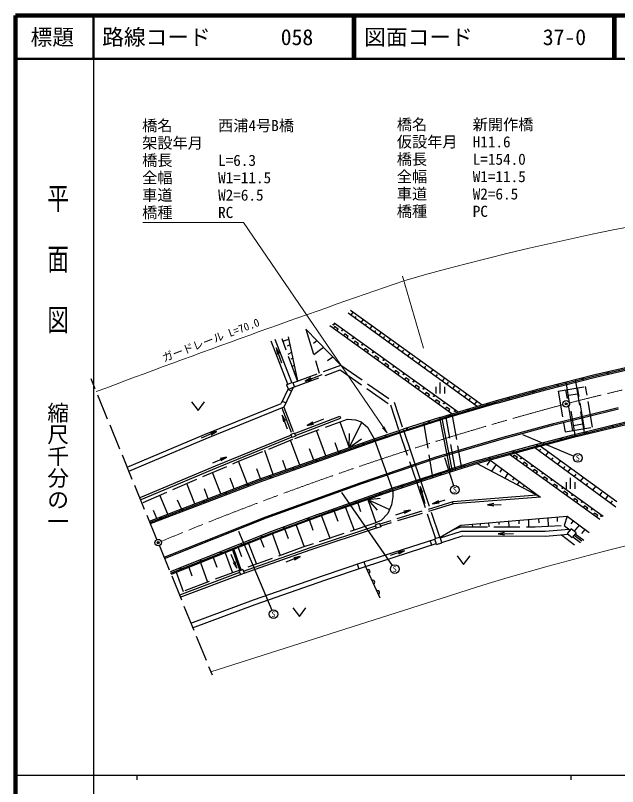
# Model space of a CAD drawing. Units: millimetres, scale not verified. Extents: x 40000 to 680000, y 20000 to 380000.
# Drawn here: x 40000 to 178754, y 202409 to 380000 of the extents above; entities that cross this region are included whole.
import ezdxf
from ezdxf.enums import TextEntityAlignment as Align

# ---------------------------------------------------------------- set-up
doc = ezdxf.new("R2010")
doc.units = ezdxf.units.MM
doc.header["$LTSCALE"] = 1000
doc.header["$PDMODE"] = 32
doc.header["$PDSIZE"] = 500
doc.linetypes.add('CHAIN', pattern=[18.5, 12, -1.5, 3.5, -1.5])
doc.linetypes.add('DASHED', pattern=[7.5, 6, -1.5])
for name, color, linetype, lineweight in [('M-BGD', 7, 'Continuous', 25), ('M-BGD-EXST', 7, 'Continuous', 25), ('M-BMK', 2, 'CHAIN', 13), ('M-BMK-SRVR', 3, 'Continuous', 25), ('M-STR-HTXT', 7, 'Continuous', 13), ('M-STR-STR1', 1, 'Continuous', 25), ('M-TTL', 2, 'Continuous', 140), ('M-TTL-BAND', 7, 'Continuous', 25), ('M-TTL-LINE', 7, 'Continuous', 50)]:
    doc.layers.add(name, color=color, linetype=linetype, lineweight=lineweight)
doc.layers.add('M-OTRS', color=6, linetype='Continuous')
doc.layers.add('M-TTL-TXT', color=7, linetype='Continuous')
doc.styles.add('@ＭＳ ゴシック', font='')
doc.styles.add('ＭＳ ゴシック', font='')
doc.styles.get('@ＭＳ ゴシック').set_extended_font_data('@MS Gothic')
doc.styles.get('ＭＳ ゴシック').set_extended_font_data('MS Gothic')

# ---------------------------------------------------------------- blocks, each defined once
blk = doc.blocks.new('open_arrow')
at = {"color": 0, "linetype": 'Continuous', "lineweight": -2}
blk.add_lwpolyline([(7.5, 1.25), (0, 0), (7.5, -1.25)], dxfattribs=at)

msp = doc.modelspace()

# ---------------------------------------------------------------- linework, layer by layer
at = {"layer": 'M-BGD'}
for p, q in [((146400, 289975), (116691, 311452)), ((117236, 312087), (147580, 290325)), ((117334, 310988), (117811, 311674)), ((142003, 288668), (113411, 309111)), ((118270, 310311), (118541, 310665)), ((119661, 309305), (120169, 309984)), ((114977, 299464), (106917, 307712)), ((140595, 288250), (112483, 308490)), ((113556, 308334), (113264, 307928)), ((114337, 307772), (113556, 308334)), ((114045, 307366), (114337, 307772)), ((120660, 308583), (120932, 308969)), ((121745, 307799), (122241, 308497)), ((122785, 307047), (123081, 307423)), ((102885, 305990), (104993, 295843)), ((115899, 306647), (115607, 306241)), ((116680, 306085), (115899, 306647)), ((116387, 305679), (116680, 306085)), ((123802, 306312), (124315, 307010)), ((124742, 305632), (125097, 306066)), ((125967, 304746), (126481, 305457)), ((102758, 295096), (98920, 304995)), ((103681, 295480), (99853, 305356)), ((101653, 304952), (103002, 305430)), ((103270, 304140), (102647, 303832)), ((109483, 305086), (108681, 304427)), ((118241, 304961), (117949, 304555)), ((119022, 304398), (118241, 304961)), ((118730, 303993), (119022, 304398)), ((126977, 304017), (127293, 304432)), ((127997, 303279), (128514, 303999)), ((103644, 302340), (102754, 301949)), ((111026, 303507), (108730, 301806)), ((120584, 303274), (120292, 302868)), ((121365, 302712), (120584, 303274)), ((121073, 302306), (121365, 302712)), ((129138, 302454), (129521, 302938)), ((130411, 301534), (130945, 302255)), ((103912, 301049), (103459, 300804)), ((113161, 301323), (111875, 300484)), ((122927, 301587), (122635, 301181)), ((123708, 301025), (122927, 301587)), ((123416, 300619), (123708, 301025)), ((131399, 300820), (131742, 301225)), ((132892, 299740), (133402, 300494)), ((104263, 299360), (103784, 299140)), ((125270, 299901), (124977, 299495)), ((126050, 299338), (125270, 299901)), ((125758, 298933), (126050, 299338)), ((134231, 298772), (134592, 299238)), ((135683, 297723), (136238, 298459)), ((173602, 297003), (185246, 299681)), ((173672, 296711), (185309, 299387)), ((104544, 298007), (104369, 297920)), ((127612, 298214), (127320, 297808)), ((128393, 297652), (127612, 298214)), ((128101, 297246), (128393, 297652)), ((136932, 296819), (137283, 297288)), ((162106, 294084), (173602, 297003)), ((162183, 293794), (173672, 296711)), ((102436, 294963), (103846, 295548)), ((102436, 294963), (102890, 293871)), ((103846, 295548), (104300, 294457)), ((129955, 296527), (129663, 296121)), ((130736, 295965), (129955, 296527)), ((130444, 295559), (130736, 295965)), ((132298, 294841), (132006, 294435)), ((133079, 294278), (132298, 294841)), ((138380, 295773), (138915, 296540)), ((139432, 295012), (139829, 295544)), ((140794, 294028), (141312, 294820)), ((102823, 294031), (101200, 290615)), ((101936, 289834), (104092, 294371)), ((102766, 293910), (103669, 293481)), ((104300, 294457), (102890, 293871)), ((132786, 293873), (133079, 294278)), ((134640, 293154), (134348, 292748)), ((135421, 292592), (134640, 293154)), ((142029, 293135), (142383, 293595)), ((150952, 291014), (162106, 294084)), ((151035, 290726), (162183, 293794)), ((135129, 292186), (135421, 292592)), ((136983, 291467), (136691, 291061)), ((137764, 290905), (136983, 291467)), ((143479, 292087), (144087, 292830)), ((144487, 291358), (144830, 291863)), ((101466, 291175), (102369, 290746)), ((137472, 290499), (137764, 290905)), ((137852, 287122), (150952, 291014)), ((151035, 290726), (137941, 286836)), ((139326, 289781), (139034, 289375)), ((140107, 289218), (139326, 289781)), ((145812, 290400), (146394, 291176)), ((163958, 286042), (178917, 289708)), ((139815, 288813), (140107, 289218)), ((164034, 285751), (178984, 289416)), ((104342, 283702), (114761, 287696)), ((104526, 283236), (114940, 287229)), ((114761, 287696), (114940, 287229)), ((114789, 286415), (116922, 280472)), ((116922, 280472), (119799, 286253)), ((122801, 282221), (137852, 287122)), ((137765, 287409), (129319, 284728)), ((129506, 284158), (137941, 286836)), ((140698, 275047), (138246, 287552)), ((152424, 282893), (163958, 286042)), ((168446, 283433), (180621, 286387)), ((168520, 283143), (180689, 286094)), ((111544, 278581), (109342, 284402)), ((122867, 281926), (129506, 284158)), ((152506, 282604), (164034, 285751)), ((95935, 273093), (122692, 282501)), ((104295, 283821), (103481, 283500)), ((103761, 282790), (103481, 283500)), ((104575, 283111), (103761, 282790)), ((104295, 283821), (104575, 283111)), ((116922, 280472), (117015, 283726)), ((116922, 280472), (119767, 282489)), ((136969, 278317), (152424, 282893)), ((137060, 278031), (152506, 282604)), ((146569, 277208), (168520, 283143)), ((158772, 280872), (168446, 283433)), ((96039, 272811), (122771, 282211)), ((96142, 272530), (122867, 281926)), ((105527, 276465), (103384, 282164)), ((114366, 279573), (113677, 281546)), ((146485, 277496), (158772, 280872)), ((178592, 268018), (160915, 280818)), ((99412, 274315), (97470, 279773)), ((108742, 277596), (107735, 280221)), ((174659, 263888), (153869, 278902)), ((155229, 279276), (175468, 264713)), ((159666, 280488), (178377, 266813)), ((160708, 279727), (161090, 280124)), ((162227, 278616), (162834, 279429)), ((93382, 272195), (91408, 277321)), ((102425, 275375), (101611, 277501)), ((119689, 272458), (136969, 278317)), ((119788, 272175), (137060, 278031)), ((146485, 277496), (140034, 275467)), ((140126, 275182), (146569, 277208)), ((149430, 277547), (148657, 276438)), ((154932, 278752), (154639, 278346)), ((155702, 278196), (154932, 278752)), ((155409, 277790), (155702, 278196)), ((157242, 277083), (156949, 276678)), ((158012, 276527), (157242, 277083)), ((163537, 277659), (163882, 278103)), ((164997, 276592), (165623, 277409)), ((96471, 273281), (95594, 275576)), ((133224, 273240), (140034, 275467)), ((160985, 269085), (146293, 276807)), ((150785, 276554), (149670, 275031)), ((152069, 275614), (151645, 274836)), ((157719, 276122), (158012, 276527)), ((159552, 275415), (159259, 275010)), ((160322, 274859), (159552, 275415)), ((166293, 275645), (166645, 276144)), ((167331, 274886), (167958, 275718)), ((87316, 269800), (85402, 274740)), ((126846, 270827), (140126, 275182)), ((133411, 272670), (140218, 274896)), ((153464, 274593), (152752, 273411)), ((154905, 273537), (154548, 272945)), ((160029, 274454), (160322, 274859)), ((161862, 273747), (161569, 273341)), ((162632, 273191), (161862, 273747)), ((168800, 273813), (169214, 274334)), ((170219, 272776), (170898, 273589)), ((70874, 263518), (95935, 273093)), ((70994, 263243), (96039, 272811)), ((71101, 262962), (96142, 272530)), ((81305, 267503), (79465, 272188)), ((90377, 270969), (89494, 273446)), ((97724, 264556), (119689, 272458)), ((97830, 264275), (119788, 272175)), ((126757, 271114), (133224, 273240)), ((156087, 272672), (155631, 271898)), ((157206, 271852), (157020, 271462)), ((162339, 272785), (162632, 273191)), ((164172, 272078), (163879, 271673)), ((164942, 271522), (164172, 272078)), ((171554, 271800), (171871, 272300)), ((84428, 268696), (83538, 270979)), ((110270, 265298), (126757, 271114)), ((110372, 265015), (126846, 270827)), ((126951, 270546), (110474, 264733)), ((164649, 271117), (164942, 271522)), ((166482, 270410), (166189, 270005)), ((167252, 269854), (166482, 270410)), ((173051, 270706), (173725, 271542)), ((174645, 269541), (175165, 270194)), ((75159, 265155), (73284, 269532)), ((78265, 266342), (77380, 268400)), ((121210, 268520), (124010, 268847)), ((121210, 268520), (123083, 263206)), ((121210, 268520), (126193, 266204)), ((121210, 268520), (123359, 266037)), ((160155, 269521), (140827, 268001)), ((160985, 269085), (140921, 267507)), ((166959, 269449), (167252, 269854)), ((168792, 268742), (168499, 268336)), ((169562, 268186), (168792, 268742)), ((169269, 267780), (169562, 268186)), ((175990, 268558), (176574, 269478)), ((177199, 267674), (177577, 268222)), ((116048, 266700), (118031, 261485)), ((118885, 267700), (119549, 265725)), ((140872, 267492), (140699, 267962)), ((171102, 267073), (170809, 266668)), ((171872, 266517), (171102, 267073)), ((171579, 266112), (171872, 266517)), ((72562, 264163), (71810, 265985)), ((110270, 265298), (99024, 261142)), ((99131, 260862), (110372, 265015)), ((110474, 264733), (99239, 260582)), ((110526, 264751), (112455, 259605)), ((113430, 265776), (114304, 263503)), ((142628, 262594), (167134, 264646)), ((167134, 264646), (166409, 262539)), ((167134, 264646), (172181, 260899)), ((173412, 265405), (173119, 265000)), ((174182, 264849), (173412, 265405)), ((173889, 264444), (174182, 264849)), ((74258, 255237), (97724, 264556)), ((74369, 254958), (97830, 264275)), ((107729, 263719), (108502, 261462)), ((123922, 262998), (122974, 262683)), ((123922, 262998), (124170, 262253)), ((147065, 262965), (147079, 262502)), ((149038, 263131), (149101, 262252)), ((151371, 263326), (151399, 262749)), ((153632, 263515), (153678, 262246)), ((155981, 263712), (155996, 262927)), ((158199, 263898), (158255, 262241)), ((160549, 264094), (160573, 263174)), ((162674, 264272), (162757, 262374)), ((164844, 264454), (164864, 263429)), ((168491, 263638), (167973, 262954)), ((99024, 261142), (75640, 251840)), ((102067, 261627), (102876, 259505)), ((104688, 262595), (106572, 257622)), ((123221, 261937), (122974, 262683)), ((124170, 262253), (123221, 261937)), ((137862, 259869), (142628, 262594)), ((137913, 259704), (142817, 261217)), ((142817, 261217), (162079, 261195)), ((145275, 262815), (145300, 262256)), ((162079, 261195), (167563, 261664)), ((168059, 261768), (167173, 260708)), ((169176, 260833), (168059, 261768)), ((169883, 262605), (168745, 261194)), ((171183, 261640), (170415, 260676)), ((75751, 251561), (99131, 260862)), ((99239, 260582), (75866, 251284)), ((96471, 259480), (97214, 257547)), ((99209, 260570), (100991, 255617)), ((120316, 254162), (136645, 259405)), ((137862, 259869), (136619, 259493)), ((137025, 258152), (136619, 259493)), ((138268, 258528), (137862, 259869)), ((138231, 258651), (142982, 260117)), ((142982, 260117), (162125, 260095)), ((162125, 260095), (167370, 260543)), ((165855, 260414), (168846, 258070)), ((167173, 260708), (168291, 259774)), ((169176, 260833), (168291, 259774)), ((168422, 259932), (170202, 258617)), ((168744, 260316), (170499, 259019)), ((93708, 258381), (95522, 253645)), ((120661, 253117), (136964, 258353)), ((135921, 258017), (135602, 259070)), ((137025, 258152), (138268, 258528)), ((88307, 256233), (90006, 251625)), ((90030, 256918), (91730, 252106)), ((90309, 257029), (92013, 252206)), ((91346, 257442), (92114, 255406)), ((82671, 253991), (84292, 249470)), ((85602, 255157), (86407, 252909)), ((110971, 250997), (120316, 254162)), ((120316, 254162), (120669, 253120)), ((79939, 252904), (80687, 250906)), ((92390, 252368), (91533, 252029)), ((92390, 252368), (92717, 251542)), ((111328, 249957), (120661, 253117)), ((118766, 253637), (119118, 252595)), ((120669, 253120), (123960, 245868)), ((77075, 251765), (78655, 247344)), ((91649, 251737), (77802, 246527)), ((77991, 246064), (91833, 251272)), ((91533, 252029), (91860, 251203)), ((92717, 251542), (91860, 251203)), ((94868, 245390), (110971, 250997)), ((95241, 244355), (111328, 249957)), ((80451, 240018), (94868, 245390)), ((80835, 238987), (95241, 244355))]:
    msp.add_line(p, q, dxfattribs=at)
at = {"layer": 'M-BGD', "linetype": 'DASHED'}
for p, q in [((106917, 307712), (110013, 297630)), ((104993, 295843), (101454, 305495)), ((103917, 295377), (114977, 299464)), ((114977, 299464), (127256, 290944)), ((104300, 294457), (114835, 298346)), ((114835, 298346), (126412, 290312)), ((72613, 259275), (57430, 296311)), ((169045, 282961), (166893, 295609)), ((168950, 296131), (171107, 283461)), ((165057, 293467), (171381, 294543)), ((165057, 293467), (166657, 284066)), ((168450, 284371), (166850, 293772)), ((171153, 284832), (169553, 294232)), ((172981, 285143), (171381, 294543)), ((169515, 292815), (167429, 292459)), ((101407, 289615), (103685, 283580)), ((101870, 289806), (104150, 283763)), ((126412, 290312), (128371, 284409)), ((127256, 290944), (129319, 284728)), ((141390, 275265), (139181, 287830)), ((140595, 288250), (142757, 275695)), ((104389, 282571), (116489, 287043)), ((116489, 287043), (118362, 286896)), ((118362, 286896), (119647, 286374)), ((119647, 286374), (121159, 285170)), ((134063, 286234), (136121, 273556)), ((121159, 285170), (122692, 282501)), ((128371, 284409), (132461, 272357)), ((166657, 284066), (172981, 285143)), ((168602, 285566), (170688, 285921)), ((91432, 277332), (104389, 282571)), ((69400, 267863), (91432, 277332)), ((132461, 272357), (136812, 259551)), ((133411, 272670), (137770, 259841)), ((126977, 270554), (126935, 269155)), ((126935, 269155), (126634, 267328)), ((140827, 268001), (123979, 262865)), ((140921, 267507), (124125, 262387)), ((126634, 267328), (125831, 265281)), ((125831, 265281), (124305, 263695)), ((124305, 263695), (122800, 263093)), ((140713, 261499), (142747, 262259)), ((142747, 262259), (159769, 262239)), ((159769, 262239), (166409, 262539)), ((166409, 262539), (167813, 261474)), ((169002, 260625), (170946, 259145)), ((73180, 257886), (85298, 228105)), ((91677, 252255), (77627, 246957))]:
    msp.add_line(p, q, dxfattribs=at)
at = {"layer": 'M-BGD'}
for points in [[(65776, 275951), (83602, 283503), (101200, 290615)], [(66156, 275026), (83984, 282579), (101936, 289834)], [(103537, 283356), (86056, 276227), (68677, 268875)], [(103721, 282891), (86248, 275765), (68867, 268412)], [(149377, 277668), (149295, 277646), (160985, 269085)], [(92533, 252008), (107784, 257401), (123046, 262464)], [(92717, 251542), (107946, 256928), (123204, 261990)]]:
    msp.add_lwpolyline(points, dxfattribs=at)
at = {"layer": 'M-BGD', "linetype": 'DASHED'}
msp.add_lwpolyline([(122800, 263093), (106241, 257510), (91958, 252359)], dxfattribs=at)
at = {"layer": 'M-BGD'}
for centre, radius in [((113307, 308792), 100), ((115257, 307450), 100), ((117748, 305626), 100), ((119928, 304147), 100), ((122330, 302390), 100), ((124810, 300633), 100), ((127079, 299042), 100), ((129426, 297363), 100), ((176513, 297672), 150), ((131739, 295673), 100), ((164980, 294813), 150), ((170728, 296273), 150), ((134063, 294038), 100), ((159318, 293316), 150), ((136443, 292314), 100), ((153741, 291782), 150), ((138741, 290638), 100), ((148769, 290366), 150), ((140035, 287771), 150), ((141270, 288889), 100), ((144402, 289068), 150), ((135343, 286305), 150), ((130326, 284672), 150), ((177647, 285356), 150), ((125309, 283038), 150), ((165776, 282401), 150), ((171562, 283881), 150), ((120098, 281271), 150), ((160289, 280917), 150), ((114752, 279391), 150), ((154801, 279433), 150), ((109405, 277511), 150), ((149313, 277950), 150), ((156470, 277975), 100), ((104059, 275631), 150), ((143348, 276195), 150), ((159016, 276207), 100), ((98712, 273751), 150), ((137913, 274456), 150), ((161430, 274517), 100), ((93534, 271854), 150), ((133486, 273004), 150), ((163532, 273026), 100), ((88525, 269941), 150), ((124100, 269858), 150), ((129059, 271553), 150), ((166045, 271147), 100), ((83516, 268027), 150), ((168291, 269546), 100), ((118609, 267921), 150), ((170527, 267944), 100), ((78508, 266113), 150), ((113118, 265984), 150), ((172784, 266243), 100), ((174975, 264708), 100), ((73499, 264199), 150), ((107562, 263977), 150), ((101941, 261900), 150), ((96793, 259932), 150), ((92117, 258072), 150), ((87441, 256211), 150), ((82765, 254351), 150), ((78089, 252491), 150)]:
    msp.add_circle(centre, radius, dxfattribs=at)
for centre in [(121267, 251934), (122364, 249516), (123461, 247099)]:
    msp.add_arc(centre, 446, 287.41864, 121.39585, dxfattribs=at)
at = {"layer": 'M-BGD-EXST'}
for p, q in [((100063, 303411), (101342, 299997)), ((106736, 295805), (110684, 297284)), ((137849, 292967), (137849, 295467)), ((136849, 294467), (136849, 292967)), ((138849, 294467), (138849, 292967)), ((80577, 290998), (82077, 288998)), ((82077, 288998), (83577, 290998)), ((101487, 287938), (102632, 284768)), ((107214, 285591), (111085, 287092)), ((86347, 284210), (82766, 282668)), ((156852, 283484), (168667, 278481)), ((88620, 278296), (85406, 276894)), ((138885, 278209), (140953, 271709)), ((166899, 272482), (166899, 270982)), ((167899, 270982), (167899, 273482)), ((168899, 272482), (168899, 270982)), ((115103, 270135), (126822, 253321)), ((133235, 271517), (134369, 267596)), ((136104, 267546), (139006, 268447)), ((148744, 267298), (151962, 267367)), ((131016, 266045), (127579, 264927)), ((91375, 261259), (99081, 243024)), ((151203, 260633), (154747, 260707)), ((90991, 252745), (89740, 255831)), ((129684, 256730), (126384, 255610)), ((105638, 255380), (102301, 254063)), ((141779, 255579), (143279, 253579)), ((143279, 253579), (144779, 255579)), ((103929, 243593), (105429, 241593)), ((105429, 241593), (106929, 243593))]:
    msp.add_line(p, q, dxfattribs=at)
for centre in [(169588, 278091), (141256, 270756), (127394, 252500), (99471, 242103)]:
    msp.add_circle(centre, 1000, dxfattribs=at)
at = {"layer": 'M-BMK'}
for centre, radius, start, end in [((313598, -280185), 589296, 94.61463, 104.34047), ((354783, -415893), 731009, 104.95095, 112.6229)]:
    msp.add_arc(centre, radius, start, end, dxfattribs=at)
at = {"layer": 'M-BMK-SRVR'}
for centre in [(166913, 290563), (72897, 258581)]:
    msp.add_circle(centre, 750, dxfattribs=at)
at = {"layer": 'M-OTRS'}
for p in [(166913, 290563), (72897, 258581)]:
    msp.add_point(p, dxfattribs=at)
at = {"layer": 'M-STR-HTXT'}
for p, q in [((129208, 319936), (134004, 303367)), ((85007, 228819), (139760, 246288))]:
    msp.add_line(p, q, dxfattribs=at)
msp.add_lwpolyline([(125638, 283898), (92528, 332317), (69368, 332317)], dxfattribs=at)
for centre, radius, start, end in [((304414, -295385), 638684, 91.64043, 105.89328), ((971921, -2131807), 2591436, 108.97007, 110.63563), ((320590, -315756), 590417, 92.94858, 107.83491)]:
    msp.add_arc(centre, radius, start, end, dxfattribs=at)
at = {"layer": 'M-STR-STR1'}
for p, q in [((173531, 297294), (185183, 299974)), ((162030, 294374), (173531, 297294)), ((150870, 291303), (162030, 294374)), ((137765, 287409), (150870, 291303)), ((140218, 274896), (137765, 287409)), ((122692, 282501), (129319, 284728)), ((129319, 284728), (133411, 272670)), ((168593, 282852), (180757, 285802)), ((122692, 282501), (126951, 270546)), ((158929, 280292), (168593, 282852)), ((146654, 276920), (158929, 280292)), ((140218, 274896), (146654, 276920)), ((126951, 270546), (133411, 272670))]:
    msp.add_line(p, q, dxfattribs=at)
at = {"layer": 'M-TTL'}
for p, q in [((40000, 380000), (40000, 20000)), ((680000, 380000), (40000, 380000))]:
    msp.add_line(p, q, dxfattribs=at)
at = {"layer": 'M-TTL-BAND'}
for p, q in [((58000, 370000), (58000, 20000)), ((40000, 205000), (579000, 205000)), ((68000, 205000), (68000, 204000)), ((168000, 205000), (168000, 204000))]:
    msp.add_line(p, q, dxfattribs=at)
at = {"layer": 'M-TTL-LINE'}
for p, q in [((58000, 380000), (58000, 370000)), ((117750, 380000), (117750, 370000)), ((118250, 380000), (118250, 370000)), ((177750, 380000), (177750, 370000)), ((178250, 380000), (178250, 370000)), ((40000, 370000), (680000, 370000))]:
    msp.add_line(p, q, dxfattribs=at)

# ---------------------------------------------------------------- block references
at = {"layer": 'M-BGD-EXST', "xscale": 200, "yscale": 200}
for p, rotation in [((100063, 303411), 290.5), ((106736, 295805), 20.5), ((101487, 287938), 289.9), ((107214, 285591), 21.2), ((86347, 284210), 203.3), ((88620, 278296), 203.6), ((133235, 271517), 286.1), ((136104, 267546), 17.2), ((148744, 267298), 1.2), ((131016, 266045), 198), ((151203, 260633), 1.2), ((129684, 256730), 198.7), ((90991, 252745), 112.1), ((105638, 255380), 201.6)]:
    msp.add_blockref('open_arrow', p, dxfattribs=dict(at, rotation=rotation))
at = {"layer": 'M-STR-HTXT', "xscale": 200, "yscale": 200, "rotation": 124.4}
msp.add_blockref('open_arrow', (125638, 283898), dxfattribs=at)

# ---------------------------------------------------------------- texts
at = {"layer": 'M-BGD-EXST', "style": 'ＭＳ ゴシック'}
for p in [(169588, 278091), (141256, 270756), (127394, 252500), (99471, 242103)]:
    msp.add_text('S', height=1320, dxfattribs=at).set_placement(p, align=Align.MIDDLE_CENTER)
at = {"layer": 'M-STR-HTXT', "style": 'ＭＳ ゴシック'}
for s, p in [('橋名\u3000\u3000\u3000西浦4号B橋', (69202, 355912)), ('橋名\u3000\u3000\u3000新開作橋', (127876, 356174)), ('架設年月\u3000', (69202, 351912)), ('仮設年月\u3000H11.6', (127876, 352174)), ('橋長\u3000\u3000\u3000L=6.3', (69202, 347912)), ('橋長\u3000\u3000\u3000L=154.0', (127876, 348174)), ('全幅\u3000\u3000\u3000W1=11.5', (127876, 344174)), ('全幅\u3000\u3000\u3000W1=11.5', (69202, 343912)), ('車道\u3000\u3000\u3000W2=6.5', (69202, 339912)), ('車道\u3000\u3000\u3000W2=6.5', (127876, 340174)), ('橋種\u3000\u3000\u3000RC', (69202, 335912)), ('橋種\u3000\u3000\u3000PC', (127876, 336174))]:
    msp.add_text(s, height=2566, dxfattribs=at).set_placement(p, align=Align.TOP_LEFT)
msp.add_text('ガードレール L=70.0', height=1833, rotation=20.74, dxfattribs=at).set_placement((74445, 299668), align=Align.BOTTOM_LEFT)
at = {"layer": 'M-TTL-BAND', "style": '@ＭＳ ゴシック', "width": 1.4}
msp.add_text('平  面  図', height=3666, rotation=270, dxfattribs=at).set_placement((49777, 306475), align=Align.MIDDLE_RIGHT)
at = {"layer": 'M-TTL-BAND', "style": '@ＭＳ ゴシック'}
msp.add_text('縮尺千分の一', height=3666, rotation=270, dxfattribs=at).set_placement((49777, 261030), align=Align.MIDDLE_RIGHT)
at = {"layer": 'M-TTL-TXT', "style": 'ＭＳ ゴシック'}
msp.add_text('標題', height=3666, dxfattribs=at).set_placement((48500, 375000), align=Align.MIDDLE_CENTER)
for s, p in [('路線コード', (60000, 375000)), ('058', (101142, 375000)), ('図面コード', (120380, 375000)), ('37-0', (161521, 375000))]:
    msp.add_text(s, height=3666, dxfattribs=at).set_placement(p, align=Align.MIDDLE_LEFT)

doc.saveas('drawing.dxf')
